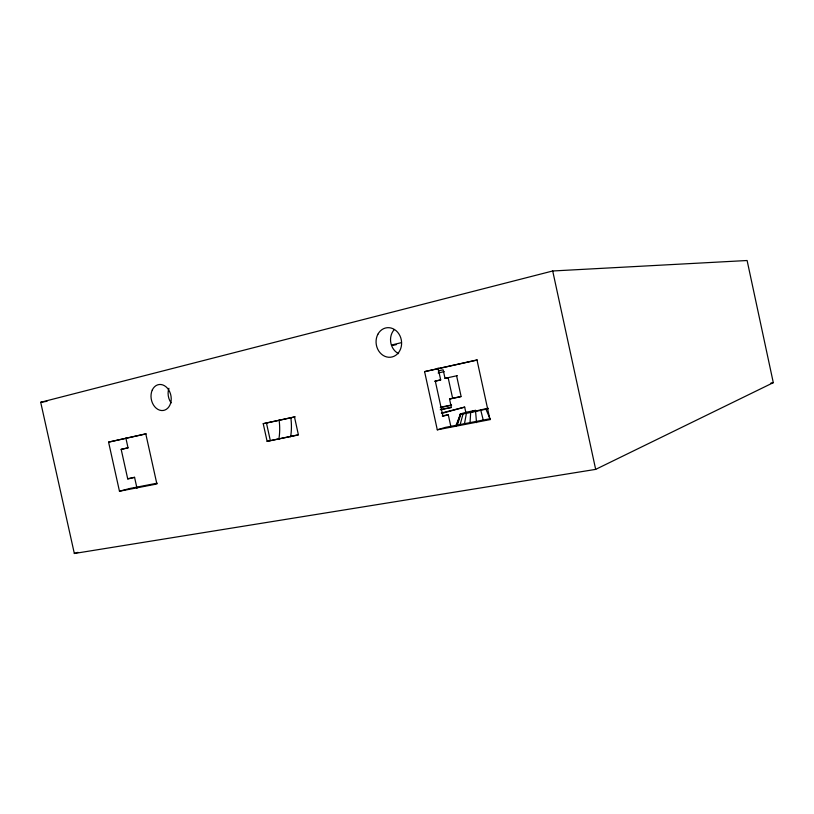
<?xml version="1.0" encoding="UTF-8"?>
<svg xmlns="http://www.w3.org/2000/svg" width="814" height="814" viewBox="0 0 814 814"><rect width="100%" height="100%" fill="white"/><g stroke="black" fill="none" stroke-linecap="round" stroke-linejoin="round"><path stroke-width="1.22" d="M470.014 422.985L470.675 412.505L488.308 408.679M464.438 424.023L466.402 413.319L470.675 412.505M460.103 424.725L463.064 413.899L466.402 413.319M457.295 425.05L460.897 414.204L463.064 413.899M456.43 425.732L460.51 413.929L466.615 412.138L475.6 410.348L470.268 411.976L473.372 411.538L488.186 408.221M455.769 426.19L460.51 413.929M595.675 469.373L773.3 382.661L747.11 260.511L552.706 270.981L40.7 402.289L74.339 553.489L595.675 469.373L552.706 270.981M74.339 553.489L77.971 552.34M437.291 429.812L489.977 419.627L476.984 359.941L424.593 371.632L437.291 429.812L445.4 427.381L490.14 418.722M450.895 426.709L448.28 414.743L442.969 416.239L435.307 381.115L440.689 379.924L438.074 367.938M441.32 413.064L464.672 407.112L465.954 412.993M441.564 413.471L464.672 407.112M119.465 491.218L156.888 483.984L145.777 433.821L108.577 442.124L119.465 491.218L129.843 488.481L157.143 483.19M440.272 409.798L451.383 407.549L449.521 399.013L460.724 396.55M136.996 488.278L134.564 477.33L127.757 479.049L121.174 449.359L128.032 447.853L125.875 438.115M295.217 416.788L263.227 423.687L267.114 441.33L297.944 434.88M391.483 345.034L401.363 342.663M392.765 345.451L396.469 344.566M146.225 433.872L108.577 442.124M477.36 360.032L424.593 371.632M438.227 370.889L443.152 369.8L445.014 378.337L457.387 375.641M438.136 373.005L444.261 371.652M445.014 378.337L448.138 377.645L452.625 398.229M121.133 449.348L128.032 447.853M434.686 381.227L440.689 379.924M263.227 423.687L294.485 416.992L298.423 434.93L267.114 441.33M449.521 399.013L461.141 396.611L456.603 375.814M440.293 407.275L451.302 405.026M440.527 407.509L451.587 405.26M440.944 409.462L450.783 407.458M127.645 478.713L134.564 477.33M442.267 415.944L448.28 414.743M770.807 383.129L773.3 382.661M40.7 402.289L46.968 401.312M460.032 414.214L460.897 414.204M485.958 409.228L490.354 419.597M480.82 410.378L483.201 419.943M266.443 422.965L270.309 440.537M475.6 411.497L476.526 422.629M290.842 417.643A46.947 29.212 77.5 0 1 290.629 436.782M279.131 420.156A46.642 29.457 77.5 0 1 278.866 439.184M171.143 402.879A12.902 9.89 79.1 0 1 168.925 388.309M398.595 353.652A14.54 12.536 81.3 0 1 394.271 329.599M152.269 390.028A13.156 9.992 79.1 0 0 161.294 410.51A13.156 9.992 79.1 0 0 169.79 391.982A13.156 9.992 79.1 0 0 152.269 390.028M377.879 334.259A14.856 12.719 81.1 0 0 388.614 357.254A14.856 12.719 81.1 0 0 400.01 335.907A14.856 12.719 81.1 0 0 377.879 334.259"/></g></svg>
